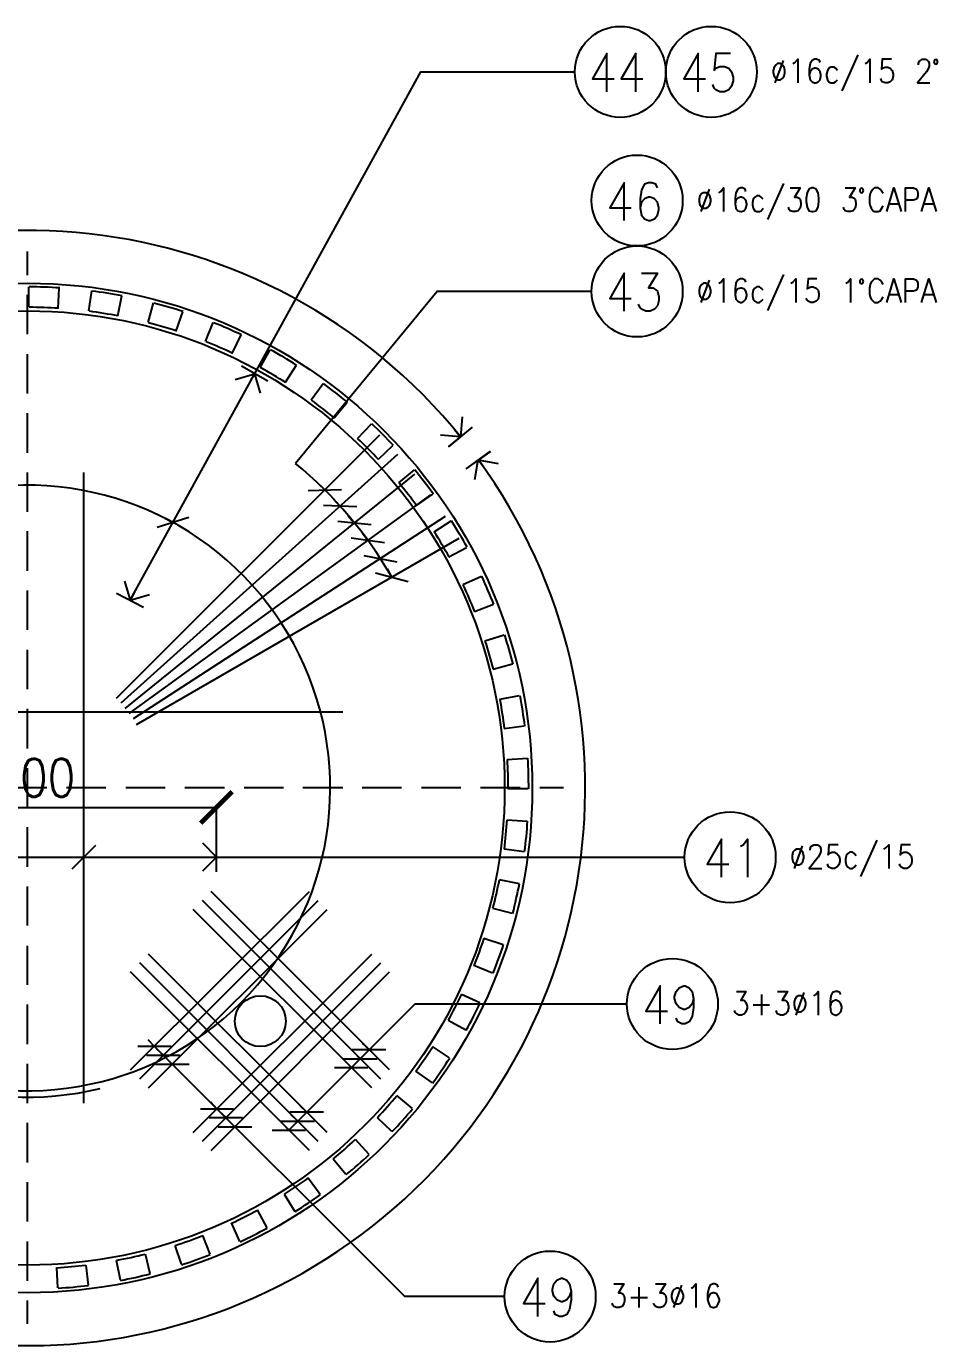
# Model space of a CAD drawing. Extents: x 157 to 1652, y -82 to 500.
# Drawn here: x 1265.4 to 1337.6, y 70.1 to 174.7 of the extents above; entities that cross this region are included whole.
import ezdxf

# ---------------------------------------------------------------- set-up
doc = ezdxf.new("R2010")
doc.units = 0
doc.header["$MEASUREMENT"] = 0
for name, color, linetype in [('Cotas', 1, 'Continuous'), ('PDF2_auxiliar', 1, 'Continuous'), ('PDF2_BARRAS-EN-VISTA-25', 5, 'Continuous'), ('PDF2_CONTORNO-ENCOFRADO-25', 2, 'Continuous'), ('PDF2_LINEAS-POS-ARMADURA', 2, 'Continuous')]:
    doc.layers.add(name, color=color, linetype=linetype)
doc.styles.add('ROMANS', font='ROMANS.SHX', dxfattribs={"width": 0.85})
doc.dimstyles.new('1.10', dxfattribs={"dimtxt": 3, "dimasz": 2.5, "dimexe": 0.18, "dimexo": 0.0625, "dimgap": 0.85, "dimtad": 1, "dimlfac": 0.1, "dimzin": 0, "dimdsep": 46, "dimtxsty": 'ROMANS', "dimblk": 'ARCHTICK', "dimcen": 0.09, "dimclrd": 256, "dimclre": 256, "dimclrt": 2, "dimadec": 0, "dimazin": 0, "dimtfac": 1, "dimtofl": 0, "dimtmove": 0, "dimatfit": 3, "dimfxl": 15, "dimfxlon": 1, "dimtolj": 1, "dimtzin": 0, "dimarcsym": 0})

# ---------------------------------------------------------------- blocks, each defined once
blk = doc.blocks.new('_ArchTick')
at = {"color": 0, "linetype": 'ByBlock', "const_width": 0.15}
blk.add_lwpolyline([(-0.5, -0.5), (0.5, 0.5)], dxfattribs=at)
blk = doc.blocks.new('*D12')
at = {"layer": 'Cotas', "lineweight": -2, "transparency": 16777216}
for p, q in [((1250.47, 108.9), (1250.47, 112.94)), ((1280.49, 108.9), (1280.49, 112.94)), ((1250.47, 112.76), (1280.49, 112.76))]:
    blk.add_line(p, q, dxfattribs=at)
at = {"layer": 'Defpoints', "color": 0, "transparency": 16777216}
for p in [(1280.49, 112.76), (1250.47, 108.84), (1280.49, 108.84)]:
    blk.add_point(p, dxfattribs=at)
at = {"layer": 'Cotas', "lineweight": -2, "transparency": 16777216, "xscale": 2.5, "yscale": 2.5, "zscale": 2.5, "rotation": 180}
blk.add_blockref('_ArchTick', (1250.47, 112.76), dxfattribs=at)
at = {"layer": 'Cotas', "lineweight": -2, "transparency": 16777216, "xscale": 2.5, "yscale": 2.5, "zscale": 2.5}
blk.add_blockref('_ArchTick', (1280.49, 112.76), dxfattribs=at)
at = {"layer": 'Cotas', "color": 2, "transparency": 16777216, "insert": (1265.48, 115.11), "char_height": 3, "attachment_point": 5, "style": 'ROMANS'}
blk.add_mtext('\\A1;3.00', dxfattribs=at)

msp = doc.modelspace()

# ---------------------------------------------------------------- linework, layer by layer
at = {"layer": 'PDF2_auxiliar', "lineweight": 25}
for points in [[(1265.496, 156.816), (1265.496, 154.942)], [(1265.496, 153.385), (1265.496, 150.273)], [(1265.496, 148.684), (1265.496, 145.571)], [(1265.496, 144.015), (1265.496, 140.87)], [(1265.496, 139.314), (1265.496, 136.201)], [(1265.496, 134.645), (1265.496, 131.5)], [(1265.496, 129.944), (1265.496, 126.831)], [(1265.496, 125.242), (1265.496, 122.13)], [(1265.496, 120.573), (1265.496, 117.429)], [(1265.496, 115.872), (1265.496, 112.759)], [(1267.052, 114.316), (1263.908, 114.316)], [(1271.722, 114.316), (1268.609, 114.316)], [(1276.423, 114.316), (1273.31, 114.316)], [(1281.124, 114.316), (1277.979, 114.316)], [(1285.793, 114.316), (1282.68, 114.316)], [(1290.494, 114.316), (1287.35, 114.316)], [(1295.164, 114.316), (1292.051, 114.316)], [(1299.865, 114.316), (1296.752, 114.316)], [(1304.566, 114.316), (1301.421, 114.316)], [(1307.996, 114.316), (1306.122, 114.316)], [(1265.496, 111.203), (1265.496, 108.058)], [(1265.496, 106.502), (1265.496, 103.389)], [(1265.496, 101.801), (1265.496, 98.688)], [(1265.496, 97.131), (1265.496, 93.987)], [(1265.496, 92.43), (1265.496, 89.317)], [(1265.496, 87.761), (1265.496, 84.616)], [(1265.496, 83.06), (1265.496, 79.947)], [(1265.496, 78.359), (1265.496, 75.246)], [(1265.496, 73.689), (1265.496, 71.815)]]:
    msp.add_lwpolyline(points, dxfattribs=at)
at = {"layer": 'PDF2_BARRAS-EN-VISTA-25', "lineweight": 25}
for points in [[(1311.427, 169.49), (1311.427, 172.507), (1310.283, 170.506), (1311.999, 170.506)], [(1313.714, 169.49), (1313.714, 172.507), (1312.57, 170.506), (1314.286, 170.506)], [(1318.669, 169.49), (1318.669, 172.507), (1317.525, 170.506), (1319.241, 170.506)], [(1321.21, 172.507), (1320.067, 172.507), (1319.94, 171.205), (1320.067, 171.364), (1320.384, 171.491), (1320.734, 171.491), (1321.083, 171.364), (1321.305, 171.078), (1321.432, 170.633), (1321.432, 170.347), (1321.305, 169.934), (1321.083, 169.649), (1320.734, 169.49), (1320.384, 169.49), (1320.067, 169.649), (1319.94, 169.776), (1319.812, 170.061)], [(1312.793, 159.293), (1312.793, 162.279), (1311.649, 160.278), (1313.364, 160.278)], [(1315.429, 161.866), (1315.302, 162.152), (1314.984, 162.279), (1314.73, 162.279), (1314.413, 162.152), (1314.158, 161.708), (1314.063, 161.009), (1314.063, 160.278), (1314.158, 159.706), (1314.413, 159.421), (1314.73, 159.293), (1314.857, 159.293), (1315.207, 159.421), (1315.429, 159.706), (1315.556, 160.151), (1315.556, 160.278), (1315.429, 160.723), (1315.207, 161.009), (1314.857, 161.136), (1314.73, 161.136), (1314.413, 161.009), (1314.158, 160.723), (1314.063, 160.278)], [(1312.793, 152.083), (1312.793, 155.101), (1311.649, 153.099), (1313.364, 153.099)], [(1314.158, 155.101), (1315.429, 155.101), (1314.73, 153.957), (1315.08, 153.957), (1315.302, 153.798), (1315.429, 153.671), (1315.556, 153.227), (1315.556, 152.941), (1315.429, 152.528), (1315.207, 152.242), (1314.857, 152.083), (1314.508, 152.083), (1314.158, 152.242), (1314.063, 152.369), (1313.936, 152.655)], [(1265.623, 152.432), (1265.623, 154.021)], [(1267.942, 152.337), (1268.037, 153.925)], [(1270.388, 152.115), (1270.61, 153.703)], [(1272.675, 151.734), (1272.992, 153.322)], [(1275.089, 151.194), (1275.502, 152.75)], [(1277.312, 150.527), (1277.82, 152.051)], [(1279.631, 149.701), (1280.235, 151.194)], [(1281.759, 148.78), (1282.458, 150.209)], [(1283.951, 147.636), (1284.745, 149.034)], [(1285.952, 146.461), (1286.81, 147.795)], [(1287.985, 145.063), (1288.938, 146.366)], [(1289.827, 143.634), (1290.844, 144.873)], [(1293.417, 142.268), (1272.548, 121.399)], [(1291.67, 142.014), (1292.781, 143.157)], [(1293.321, 140.362), (1294.465, 141.442)], [(1294.846, 140.743), (1272.929, 121.018)], [(1269.975, 89.317), (1269.975, 139.314)], [(1296.18, 139.187), (1273.246, 120.605)], [(1294.941, 138.488), (1296.18, 139.505)], [(1297.451, 137.535), (1273.564, 120.192)], [(1287.763, 137.885), (1290.399, 137.948)], [(1296.339, 136.678), (1297.641, 137.599)], [(1288.97, 136.709), (1291.606, 136.614)], [(1298.626, 135.82), (1273.882, 119.779)], [(1275.788, 134.962), (1278.297, 135.756)], [(1290.113, 135.439), (1292.75, 135.185)], [(1297.736, 134.613), (1299.102, 135.47)], [(1299.706, 134.073), (1274.136, 119.303)], [(1291.161, 134.136), (1293.798, 133.755)], [(1298.912, 132.612), (1300.309, 133.374)], [(1292.178, 132.739), (1294.782, 132.231)], [(1293.099, 131.341), (1295.672, 130.674)], [(1300.023, 130.42), (1301.485, 131.087)], [(1300.945, 128.292), (1302.438, 128.864)], [(1301.771, 125.973), (1303.295, 126.45)], [(1302.406, 123.718), (1303.962, 124.131)], [(1302.946, 121.335), (1304.502, 121.621)], [(1290.494, 120.319), (1240.466, 120.319)], [(1303.295, 119.017), (1304.883, 119.239)], [(1303.518, 116.571), (1305.137, 116.666)], [(1303.581, 114.252), (1305.201, 114.252)], [(1303.518, 111.775), (1305.106, 111.679)], [(1320.511, 107.232), (1320.511, 110.25), (1319.368, 108.249), (1321.083, 108.249)], [(1322.004, 109.678), (1322.227, 109.805), (1322.576, 110.25), (1322.576, 107.232)], [(1269.054, 107.899), (1270.928, 109.773)], [(1303.295, 109.488), (1304.883, 109.265)], [(1302.882, 107.042), (1304.47, 106.724)], [(1273.691, 91.954), (1287.858, 106.089)], [(1294.211, 91.954), (1280.076, 106.089)], [(1274.422, 91.255), (1288.557, 105.39)], [(1275.121, 90.524), (1289.255, 104.659)], [(1292.813, 90.524), (1278.646, 104.659)], [(1293.512, 91.223), (1279.377, 105.39)], [(1302.374, 104.786), (1303.93, 104.374)], [(1301.675, 102.404), (1303.2, 101.896)], [(1288.557, 86.268), (1274.422, 100.435)], [(1289.255, 86.999), (1275.121, 101.134)], [(1278.646, 86.999), (1292.813, 101.134)], [(1279.377, 86.3), (1293.512, 100.435)], [(1287.858, 85.569), (1273.691, 99.736)], [(1280.076, 85.569), (1294.211, 99.736)], [(1300.881, 100.244), (1302.374, 99.641)], [(1315.651, 95.607), (1315.651, 98.624), (1314.508, 96.623), (1316.223, 96.623)], [(1318.288, 97.608), (1318.192, 97.195), (1317.938, 96.909), (1317.621, 96.75), (1317.494, 96.75), (1317.144, 96.909), (1316.922, 97.195), (1316.795, 97.608), (1316.795, 97.767), (1316.922, 98.18), (1317.144, 98.465), (1317.494, 98.624), (1317.621, 98.624), (1317.938, 98.465), (1318.192, 98.18), (1318.288, 97.608), (1318.288, 96.909), (1318.192, 96.178), (1317.938, 95.765), (1317.621, 95.607), (1317.367, 95.607), (1317.049, 95.765), (1316.922, 96.051)], [(1299.896, 97.957), (1301.358, 97.29)], [(1298.848, 95.893), (1300.246, 95.13)], [(1274.263, 93.828), (1276.899, 93.828)], [(1274.962, 93.129), (1277.598, 93.129)], [(1291.257, 93.574), (1293.925, 93.574)], [(1297.578, 93.796), (1298.944, 92.907)], [(1275.66, 92.398), (1278.329, 92.398)], [(1289.859, 92.144), (1292.495, 92.144)], [(1290.558, 92.843), (1293.226, 92.843)], [(1296.275, 91.859), (1297.578, 90.937)], [(1294.751, 89.921), (1295.989, 88.904)], [(1279.218, 88.873), (1281.854, 88.873)], [(1279.917, 88.174), (1282.553, 88.174)], [(1285.603, 87.888), (1288.271, 87.888)], [(1286.301, 88.619), (1288.97, 88.619)], [(1293.226, 88.174), (1294.369, 87.094)], [(1280.616, 87.443), (1283.284, 87.443)], [(1284.904, 87.189), (1287.54, 87.189)], [(1291.479, 86.459), (1292.559, 85.283)], [(1289.732, 84.902), (1290.748, 83.695)], [(1287.763, 83.409), (1288.716, 82.107)], [(1285.857, 82.107), (1286.714, 80.741)], [(1283.729, 80.868), (1284.491, 79.439)], [(1281.664, 79.82), (1282.331, 78.359)], [(1279.377, 78.835), (1279.98, 77.342)], [(1277.185, 78.041), (1277.693, 76.548)], [(1270.134, 76.485), (1270.324, 74.897)], [(1272.548, 76.866), (1272.865, 75.309)], [(1274.835, 77.374), (1275.216, 75.818)], [(1267.815, 76.294), (1267.91, 74.674)], [(1305.963, 72.419), (1305.963, 75.437), (1304.82, 73.435), (1306.535, 73.435)], [(1308.6, 74.42), (1308.473, 74.007), (1308.25, 73.721), (1307.901, 73.562), (1307.806, 73.562), (1307.456, 73.721), (1307.234, 74.007), (1307.107, 74.42), (1307.107, 74.579), (1307.234, 74.992), (1307.456, 75.278), (1307.806, 75.437), (1307.901, 75.437), (1308.25, 75.278), (1308.473, 74.992), (1308.6, 74.42), (1308.6, 73.721), (1308.473, 72.991), (1308.25, 72.578), (1307.901, 72.419), (1307.679, 72.419), (1307.329, 72.578), (1307.234, 72.864)]]:
    msp.add_lwpolyline(points, dxfattribs=at)
at = {"layer": 'PDF2_BARRAS-EN-VISTA-25', "color": 4, "lineweight": 25}
for points in [[(1324.958, 171.713), (1324.831, 171.618), (1324.672, 171.427), (1324.609, 171.173), (1324.609, 170.983), (1324.672, 170.729), (1324.831, 170.538), (1324.958, 170.443), (1325.181, 170.443), (1325.308, 170.538), (1325.466, 170.729), (1325.53, 170.983), (1325.53, 171.173), (1325.466, 171.427), (1325.308, 171.618), (1325.181, 171.713)], [(1319.082, 161.485), (1318.955, 161.422), (1318.796, 161.231), (1318.732, 160.977), (1318.732, 160.786), (1318.796, 160.532), (1318.955, 160.342), (1319.082, 160.246), (1319.304, 160.246), (1319.431, 160.342), (1319.59, 160.532), (1319.654, 160.786), (1319.654, 160.977), (1319.59, 161.231), (1319.431, 161.422), (1319.304, 161.485)], [(1327.658, 161.866), (1327.436, 161.771), (1327.309, 161.485), (1327.213, 161.04), (1327.213, 160.786), (1327.309, 160.342), (1327.436, 160.056), (1327.658, 159.992), (1327.785, 159.992), (1328.008, 160.056), (1328.166, 160.342), (1328.23, 160.786), (1328.23, 161.04), (1328.166, 161.485), (1328.008, 161.771), (1327.785, 161.866)], [(1319.082, 154.307), (1318.955, 154.211), (1318.796, 154.021), (1318.732, 153.767), (1318.732, 153.576), (1318.796, 153.322), (1318.955, 153.131), (1319.082, 153.036), (1319.304, 153.036), (1319.431, 153.131), (1319.59, 153.322), (1319.654, 153.576), (1319.654, 153.767), (1319.59, 154.021), (1319.431, 154.211), (1319.304, 154.307)], [(1326.451, 109.456), (1326.324, 109.36), (1326.165, 109.202), (1326.102, 108.916), (1326.102, 108.725), (1326.165, 108.471), (1326.324, 108.28), (1326.451, 108.217), (1326.673, 108.217), (1326.832, 108.28), (1326.959, 108.471), (1327.023, 108.725), (1327.023, 108.916), (1326.959, 109.202), (1326.832, 109.36), (1326.673, 109.456)], [(1326.61, 97.83), (1326.451, 97.735), (1326.324, 97.544), (1326.261, 97.29), (1326.261, 97.1), (1326.324, 96.845), (1326.451, 96.655), (1326.61, 96.56), (1326.832, 96.56), (1326.959, 96.655), (1327.118, 96.845), (1327.182, 97.1), (1327.182, 97.29), (1327.118, 97.544), (1326.959, 97.735), (1326.832, 97.83)], [(1316.922, 74.642), (1316.763, 74.547), (1316.636, 74.388), (1316.541, 74.102), (1316.541, 73.912), (1316.636, 73.658), (1316.763, 73.467), (1316.922, 73.404), (1317.113, 73.404), (1317.271, 73.467), (1317.398, 73.658), (1317.494, 73.912), (1317.494, 74.102), (1317.398, 74.388), (1317.271, 74.547), (1317.113, 74.642)]]:
    msp.add_lwpolyline(points, close=True, dxfattribs=at)
for points in [[(1325.403, 171.967), (1324.736, 170.189)], [(1326.165, 171.713), (1326.324, 171.808), (1326.546, 172.063), (1326.546, 170.189)], [(1328.325, 171.808), (1328.262, 171.967), (1328.039, 172.063), (1327.881, 172.063), (1327.69, 171.967), (1327.531, 171.713), (1327.468, 171.269), (1327.468, 170.824), (1327.531, 170.443), (1327.69, 170.284), (1327.881, 170.189), (1327.976, 170.189), (1328.166, 170.284), (1328.325, 170.443), (1328.389, 170.729), (1328.389, 170.824), (1328.325, 171.078), (1328.166, 171.269), (1327.976, 171.364), (1327.881, 171.364), (1327.69, 171.269), (1327.531, 171.078), (1327.468, 170.824)], [(1331.311, 172.412), (1330.04, 169.553)], [(1331.883, 171.713), (1332.042, 171.808), (1332.264, 172.063), (1332.264, 170.189)], [(1333.979, 172.063), (1333.249, 172.063), (1333.185, 171.269), (1333.249, 171.364), (1333.471, 171.427), (1333.693, 171.427), (1333.884, 171.364), (1334.043, 171.173), (1334.106, 170.887), (1334.106, 170.729), (1334.043, 170.443), (1333.884, 170.284), (1333.693, 170.189), (1333.471, 170.189), (1333.249, 170.284), (1333.185, 170.379), (1333.122, 170.538)], [(1336.107, 171.618), (1336.107, 171.713), (1336.171, 171.872), (1336.266, 171.967), (1336.393, 172.063), (1336.679, 172.063), (1336.838, 171.967), (1336.901, 171.872), (1336.965, 171.713), (1336.965, 171.523), (1336.901, 171.364), (1336.743, 171.078), (1336.044, 170.189), (1337.029, 170.189)], [(1329.691, 171.173), (1329.532, 171.364), (1329.405, 171.427), (1329.183, 171.427), (1329.024, 171.364), (1328.897, 171.173), (1328.833, 170.887), (1328.833, 170.729), (1328.897, 170.443), (1329.024, 170.284), (1329.183, 170.189), (1329.405, 170.189), (1329.532, 170.284), (1329.691, 170.443)], [(1325.435, 162.216), (1324.164, 159.357)], [(1319.527, 161.771), (1318.86, 159.992)], [(1320.289, 161.485), (1320.448, 161.58), (1320.67, 161.866), (1320.67, 159.992)], [(1322.449, 161.58), (1322.385, 161.771), (1322.163, 161.866), (1322.004, 161.866), (1321.814, 161.771), (1321.655, 161.485), (1321.591, 161.04), (1321.591, 160.596), (1321.655, 160.246), (1321.814, 160.056), (1322.004, 159.992), (1322.099, 159.992), (1322.29, 160.056), (1322.449, 160.246), (1322.512, 160.532), (1322.512, 160.596), (1322.449, 160.882), (1322.29, 161.04), (1322.099, 161.136), (1322.004, 161.136), (1321.814, 161.04), (1321.655, 160.882), (1321.591, 160.596)], [(1323.815, 160.977), (1323.656, 161.136), (1323.529, 161.231), (1323.306, 161.231), (1323.148, 161.136), (1323.021, 160.977), (1322.957, 160.691), (1322.957, 160.532), (1323.021, 160.246), (1323.148, 160.056), (1323.306, 159.992), (1323.529, 159.992), (1323.656, 160.056), (1323.815, 160.246)], [(1325.943, 161.866), (1326.737, 161.866), (1326.292, 161.136), (1326.515, 161.136), (1326.673, 161.04), (1326.737, 160.977), (1326.801, 160.691), (1326.801, 160.532), (1326.737, 160.246), (1326.578, 160.056), (1326.388, 159.992), (1326.165, 159.992), (1325.943, 160.056), (1325.879, 160.151), (1325.816, 160.342)], [(1330.295, 161.866), (1331.089, 161.866), (1330.644, 161.136), (1330.866, 161.136), (1331.025, 161.04), (1331.089, 160.977), (1331.152, 160.691), (1331.152, 160.532), (1331.089, 160.246), (1330.93, 160.056), (1330.739, 159.992), (1330.517, 159.992), (1330.295, 160.056), (1330.231, 160.151), (1330.168, 160.342)], [(1333.312, 161.422), (1333.217, 161.58), (1333.09, 161.771), (1332.931, 161.866), (1332.645, 161.866), (1332.518, 161.771), (1332.359, 161.58), (1332.296, 161.422), (1332.232, 161.136), (1332.232, 160.691), (1332.296, 160.437), (1332.359, 160.246), (1332.518, 160.056), (1332.645, 159.992), (1332.931, 159.992), (1333.09, 160.056), (1333.217, 160.246), (1333.312, 160.437)], [(1333.598, 159.992), (1334.17, 161.866), (1334.742, 159.992)], [(1335.091, 159.992), (1335.091, 161.866), (1335.726, 161.866), (1335.949, 161.771), (1336.012, 161.676), (1336.076, 161.485), (1336.076, 161.231), (1336.012, 161.04), (1335.949, 160.977), (1335.726, 160.882), (1335.091, 160.882)], [(1336.362, 159.992), (1336.933, 161.866), (1337.505, 159.992)], [(1333.789, 160.596), (1334.519, 160.596)], [(1336.584, 160.596), (1337.314, 160.596)], [(1325.435, 155.005), (1324.164, 152.147)], [(1319.527, 154.561), (1318.86, 152.782)], [(1320.289, 154.307), (1320.448, 154.402), (1320.67, 154.656), (1320.67, 152.782)], [(1322.449, 154.402), (1322.385, 154.561), (1322.163, 154.656), (1322.004, 154.656), (1321.814, 154.561), (1321.655, 154.307), (1321.591, 153.862), (1321.591, 153.417), (1321.655, 153.036), (1321.814, 152.877), (1322.004, 152.782), (1322.099, 152.782), (1322.29, 152.877), (1322.449, 153.036), (1322.512, 153.322), (1322.512, 153.417), (1322.449, 153.671), (1322.29, 153.862), (1322.099, 153.925), (1322.004, 153.925), (1321.814, 153.862), (1321.655, 153.671), (1321.591, 153.417)], [(1323.815, 153.767), (1323.656, 153.925), (1323.529, 154.021), (1323.306, 154.021), (1323.148, 153.925), (1323.021, 153.767), (1322.957, 153.481), (1322.957, 153.322), (1323.021, 153.036), (1323.148, 152.877), (1323.306, 152.782), (1323.529, 152.782), (1323.656, 152.877), (1323.815, 153.036)], [(1326.006, 154.307), (1326.165, 154.402), (1326.388, 154.656), (1326.388, 152.782)], [(1328.071, 154.656), (1327.372, 154.656), (1327.309, 153.862), (1327.372, 153.925), (1327.595, 154.021), (1327.785, 154.021), (1328.008, 153.925), (1328.166, 153.767), (1328.23, 153.481), (1328.23, 153.322), (1328.166, 153.036), (1328.008, 152.877), (1327.785, 152.782), (1327.595, 152.782), (1327.372, 152.877), (1327.309, 152.972), (1327.213, 153.131)], [(1330.358, 154.307), (1330.517, 154.402), (1330.739, 154.656), (1330.739, 152.782)], [(1333.312, 154.211), (1333.217, 154.402), (1333.09, 154.561), (1332.931, 154.656), (1332.645, 154.656), (1332.518, 154.561), (1332.359, 154.402), (1332.296, 154.211), (1332.232, 153.925), (1332.232, 153.481), (1332.296, 153.227), (1332.359, 153.036), (1332.518, 152.877), (1332.645, 152.782), (1332.931, 152.782), (1333.09, 152.877), (1333.217, 153.036), (1333.312, 153.227)], [(1333.598, 152.782), (1334.17, 154.656), (1334.742, 152.782)], [(1335.091, 152.782), (1335.091, 154.656), (1335.726, 154.656), (1335.949, 154.561), (1336.012, 154.465), (1336.076, 154.307), (1336.076, 154.021), (1336.012, 153.862), (1335.949, 153.767), (1335.726, 153.671), (1335.091, 153.671)], [(1336.362, 152.782), (1336.933, 154.656), (1337.505, 152.782)], [(1333.789, 153.417), (1334.519, 153.417)], [(1336.584, 153.417), (1337.314, 153.417)], [(1327.531, 109.36), (1327.531, 109.456), (1327.595, 109.646), (1327.69, 109.71), (1327.817, 109.805), (1328.103, 109.805), (1328.23, 109.71), (1328.325, 109.646), (1328.389, 109.456), (1328.389, 109.265), (1328.325, 109.106), (1328.166, 108.82), (1327.468, 107.931), (1328.452, 107.931)], [(1329.755, 109.805), (1329.024, 109.805), (1328.96, 109.011), (1329.024, 109.106), (1329.246, 109.202), (1329.469, 109.202), (1329.659, 109.106), (1329.818, 108.916), (1329.882, 108.662), (1329.882, 108.471), (1329.818, 108.217), (1329.659, 108.026), (1329.469, 107.931), (1329.246, 107.931), (1329.024, 108.026), (1328.96, 108.122), (1328.897, 108.28)], [(1332.804, 110.155), (1331.533, 107.296)], [(1333.376, 109.456), (1333.535, 109.551), (1333.757, 109.805), (1333.757, 107.931)], [(1335.472, 109.805), (1334.742, 109.805), (1334.678, 109.011), (1334.742, 109.106), (1334.964, 109.202), (1335.186, 109.202), (1335.377, 109.106), (1335.536, 108.916), (1335.599, 108.662), (1335.599, 108.471), (1335.536, 108.217), (1335.377, 108.026), (1335.186, 107.931), (1334.964, 107.931), (1334.742, 108.026), (1334.678, 108.122), (1334.614, 108.28)], [(1326.896, 109.71), (1326.261, 107.931)], [(1331.184, 108.916), (1331.025, 109.106), (1330.898, 109.202), (1330.676, 109.202), (1330.517, 109.106), (1330.39, 108.916), (1330.326, 108.662), (1330.326, 108.471), (1330.39, 108.217), (1330.517, 108.026), (1330.676, 107.931), (1330.898, 107.931), (1331.025, 108.026), (1331.184, 108.217)], [(1321.687, 98.18), (1322.449, 98.18), (1322.036, 97.481), (1322.258, 97.481), (1322.385, 97.385), (1322.449, 97.29), (1322.544, 97.004), (1322.544, 96.845), (1322.449, 96.56), (1322.322, 96.401), (1322.099, 96.305), (1321.877, 96.305), (1321.687, 96.401), (1321.591, 96.496), (1321.528, 96.655)], [(1323.688, 97.925), (1323.688, 96.305)], [(1324.958, 98.18), (1325.752, 98.18), (1325.308, 97.481), (1325.53, 97.481), (1325.689, 97.385), (1325.752, 97.29), (1325.816, 97.004), (1325.816, 96.845), (1325.752, 96.56), (1325.594, 96.401), (1325.403, 96.305), (1325.181, 96.305), (1324.958, 96.401), (1324.895, 96.496), (1324.831, 96.655)], [(1327.023, 98.084), (1326.388, 96.305)], [(1327.817, 97.83), (1327.976, 97.925), (1328.166, 98.18), (1328.166, 96.305)], [(1329.977, 97.925), (1329.882, 98.084), (1329.691, 98.18), (1329.532, 98.18), (1329.31, 98.084), (1329.183, 97.83), (1329.119, 97.385), (1329.119, 96.941), (1329.183, 96.56), (1329.31, 96.401), (1329.532, 96.305), (1329.596, 96.305), (1329.818, 96.401), (1329.977, 96.56), (1330.04, 96.845), (1330.04, 96.941), (1329.977, 97.195), (1329.818, 97.385), (1329.596, 97.481), (1329.532, 97.481), (1329.31, 97.385), (1329.183, 97.195), (1329.119, 96.941)], [(1323.021, 97.1), (1324.323, 97.1)], [(1311.967, 74.992), (1312.761, 74.992), (1312.348, 74.293), (1312.539, 74.293), (1312.697, 74.198), (1312.761, 74.102), (1312.824, 73.848), (1312.824, 73.658), (1312.761, 73.404), (1312.634, 73.213), (1312.411, 73.118), (1312.189, 73.118), (1311.967, 73.213), (1311.903, 73.308), (1311.84, 73.467)], [(1313.968, 74.738), (1313.968, 73.118)], [(1315.27, 74.992), (1316.064, 74.992), (1315.62, 74.293), (1315.842, 74.293), (1315.969, 74.198), (1316.064, 74.102), (1316.128, 73.848), (1316.128, 73.658), (1316.064, 73.404), (1315.905, 73.213), (1315.683, 73.118), (1315.493, 73.118), (1315.27, 73.213), (1315.207, 73.308), (1315.111, 73.467)], [(1317.335, 74.897), (1316.7, 73.118)], [(1318.129, 74.642), (1318.256, 74.738), (1318.478, 74.992), (1318.478, 73.118)], [(1320.257, 74.738), (1320.194, 74.897), (1319.971, 74.992), (1319.844, 74.992), (1319.622, 74.897), (1319.495, 74.642), (1319.4, 74.198), (1319.4, 73.753), (1319.495, 73.404), (1319.622, 73.213), (1319.844, 73.118), (1319.908, 73.118), (1320.13, 73.213), (1320.257, 73.404), (1320.352, 73.658), (1320.352, 73.753), (1320.257, 74.007), (1320.13, 74.198), (1319.908, 74.293), (1319.844, 74.293), (1319.622, 74.198), (1319.495, 74.007), (1319.4, 73.753)], [(1313.333, 73.912), (1314.635, 73.912)]]:
    msp.add_lwpolyline(points, dxfattribs=at)
at = {"layer": 'PDF2_BARRAS-EN-VISTA-25', "color": 2, "lineweight": 25}
for points in [[(1288.557, 138.425), (1289.097, 137.916)], [(1289.764, 137.186), (1290.272, 136.646)], [(1276.391, 135.693), (1277.058, 135.343)], [(1290.939, 135.883), (1291.415, 135.312)], [(1292.051, 134.518), (1292.495, 133.946)], [(1293.067, 133.12), (1293.48, 132.485)], [(1294.02, 131.659), (1294.401, 130.992)], [(1269.244, 108.82), (1269.975, 108.82)], [(1275.057, 94.368), (1275.565, 93.828)], [(1275.756, 93.637), (1276.296, 93.129)], [(1291.352, 93.383), (1291.892, 92.843)], [(1292.051, 94.082), (1292.591, 93.574)], [(1276.455, 92.938), (1276.995, 92.398)], [(1290.653, 92.684), (1291.193, 92.144)], [(1280.012, 89.413), (1280.52, 88.873)], [(1287.096, 89.127), (1287.636, 88.619)], [(1280.711, 88.682), (1281.251, 88.174)], [(1281.41, 87.983), (1281.95, 87.443)], [(1286.397, 88.428), (1286.937, 87.888)], [(1285.698, 87.729), (1286.238, 87.189)]]:
    msp.add_lwpolyline(points, dxfattribs=at)
at = {"layer": 'PDF2_BARRAS-EN-VISTA-25', "color": 4, "lineweight": 25}
for centre in [(1312.491, 171.062), (1319.701, 171.062), (1313.825, 160.866), (1313.825, 153.655), (1321.194, 108.805), (1316.62, 97.179), (1306.932, 73.991)]:
    msp.add_circle(centre, 3.605, dxfattribs=at)
at = {"layer": 'PDF2_BARRAS-EN-VISTA-25', "lineweight": 25}
for centre, radius, start, end in [((1265.512, 114.3), 39.72, 86.30306, 89.79127), ((1265.512, 114.299), 39.721, 79.10714, 82.59524), ((1265.512, 114.299), 39.722, 71.90554, 75.39362), ((1265.512, 114.297), 38.104, 86.30326, 89.79114), ((1265.512, 114.298), 38.103, 79.10714, 82.59514), ((1265.512, 114.3), 38.101, 71.90548, 75.39364), ((1265.512, 114.3), 39.721, 64.70391, 68.1921), ((1265.511, 114.298), 38.103, 64.70413, 68.19209), ((1265.512, 114.299), 39.721, 57.5024, 60.99602), ((1265.513, 114.301), 38.1, 57.50239, 60.99616), ((1265.512, 114.299), 39.721, 50.30644, 53.79455), ((1265.511, 114.299), 38.102, 50.30639, 53.79448), ((1265.512, 114.3), 39.721, 43.10485, 46.59302), ((1265.512, 114.3), 38.101, 43.1048, 46.59296), ((1265.511, 114.299), 39.722, 35.90332, 39.39141), ((1265.512, 114.3), 23.998, 254.99817, 180), ((1265.512, 114.3), 38.101, 35.90334, 39.39151), ((1265.511, 114.299), 39.722, 28.70735, 32.19538), ((1265.512, 114.3), 38.1, 28.7073, 32.1955), ((1265.511, 114.299), 39.722, 21.50582, 24.99385), ((1265.514, 114.301), 38.099, 21.50563, 24.99399), ((1265.512, 114.3), 24.506, 151.37512, 283.62854), ((1265.515, 114.301), 38.098, 14.30406, 17.79252), ((1265.512, 114.3), 39.721, 14.30426, 17.79243), ((1265.511, 114.3), 38.102, 7.1027, 10.59627), ((1265.512, 114.3), 39.721, 7.10269, 10.59637), ((1265.512, 114.3), 38.101, 359.90661, 3.39481), ((1265.512, 114.3), 39.72, 359.90656, 3.39476), ((1265.512, 114.3), 38.101, 352.70506, 356.19319), ((1265.513, 114.3), 39.72, 352.70501, 356.19323), ((1265.513, 114.299), 38.1, 345.50352, 348.99179), ((1265.512, 114.3), 39.721, 345.50353, 348.99172), ((1265.514, 114.299), 38.099, 338.30195, 341.79577), ((1265.512, 114.3), 39.721, 338.30206, 341.79569), ((1265.514, 114.299), 38.099, 331.10586, 334.5942), ((1265.513, 114.299), 39.72, 331.10589, 334.59414), ((1265.512, 114.3), 38.101, 323.90437, 327.39255), ((1265.513, 114.299), 39.719, 323.90436, 327.39267), ((1265.513, 114.299), 38.1, 316.70283, 320.1911), ((1265.513, 114.298), 39.719, 316.70277, 320.1911), ((1265.512, 114.3), 38.101, 309.50684, 312.99501), ((1265.512, 114.3), 39.721, 309.50688, 312.99499), ((1265.512, 114.3), 38.101, 302.30527, 305.79343), ((1265.513, 114.299), 39.72, 302.30524, 305.7935), ((1265.512, 114.299), 38.1, 295.10373, 298.59197), ((1265.512, 114.301), 38.102, 287.90227, 291.39582), ((1265.512, 114.3), 39.722, 295.10386, 298.59196), ((1265.512, 114.3), 38.101, 273.50457, 276.99274), ((1265.512, 114.298), 38.1, 280.70609, 284.19437), ((1265.513, 114.297), 39.718, 287.90208, 291.39601), ((1265.512, 114.301), 39.723, 280.70624, 284.19425), ((1265.512, 114.3), 39.721, 273.50464, 276.99278)]:
    msp.add_arc(centre, radius, start, end, dxfattribs=at)
at = {"layer": 'PDF2_BARRAS-EN-VISTA-25', "color": 4, "lineweight": 25}
for points in [[(1337.489, 172.031), (1337.41, 172.031), (1337.346, 171.953), (1337.346, 171.856)], [(1337.346, 171.856), (1337.346, 171.76), (1337.41, 171.681), (1337.489, 171.681)], [(1337.632, 171.856), (1337.632, 171.953), (1337.568, 172.031), (1337.489, 172.031)], [(1337.489, 171.681), (1337.568, 171.681), (1337.632, 171.76), (1337.632, 171.856)], [(1331.613, 161.835), (1331.534, 161.835), (1331.47, 161.756), (1331.47, 161.66)], [(1331.47, 161.66), (1331.47, 161.563), (1331.534, 161.485), (1331.613, 161.485)], [(1331.756, 161.66), (1331.756, 161.756), (1331.692, 161.835), (1331.613, 161.835)], [(1331.613, 161.485), (1331.692, 161.485), (1331.756, 161.563), (1331.756, 161.66)], [(1331.613, 154.624), (1331.534, 154.624), (1331.47, 154.546), (1331.47, 154.449)], [(1331.47, 154.449), (1331.47, 154.353), (1331.534, 154.275), (1331.613, 154.275)], [(1331.756, 154.449), (1331.756, 154.546), (1331.692, 154.624), (1331.613, 154.624)], [(1331.613, 154.275), (1331.692, 154.275), (1331.756, 154.353), (1331.756, 154.449)]]:
    msp.add_open_spline(points, degree=3, dxfattribs=at)
at = {"layer": 'PDF2_CONTORNO-ENCOFRADO-25', "lineweight": 25}
for centre, radius in [((1265.512, 114.3), 40.007), ((1265.512, 114.3), 37.815), ((1283.967, 95.813), 2.017)]:
    msp.add_circle(centre, radius, dxfattribs=at)
at = {"layer": 'PDF2_LINEAS-POS-ARMADURA', "lineweight": 25}
for points in [[(1274.009, 129.816), (1273.659, 129.181), (1296.688, 171.078), (1308.886, 171.078)], [(1286.746, 140.044), (1297.991, 153.671), (1310.22, 153.671)], [(1284.554, 146.556), (1282.49, 147.731)], [(1283.157, 146.493), (1283.506, 147.128)], [(1300.754, 142.903), (1298.912, 141.379), (1300.754, 142.871)], [(1299.356, 142.713), (1299.833, 142.141)], [(1302.215, 140.966), (1300.246, 139.6)], [(1300.278, 139.6), (1302.215, 140.997)], [(1301.675, 139.695), (1301.231, 140.299)], [(1274.708, 128.609), (1272.579, 129.721)], [(1280.489, 107.645), (1280.489, 110.028)], [(1251.234, 108.82), (1250.472, 108.82), (1317.589, 108.82)], [(1279.726, 108.82), (1280.489, 108.82)], [(1286.238, 87.189), (1296.244, 97.195), (1313.015, 97.195)], [(1275.565, 93.828), (1295.386, 74.007), (1303.327, 74.007)]]:
    msp.add_lwpolyline(points, dxfattribs=at)
at = {"layer": 'PDF2_LINEAS-POS-ARMADURA', "color": 4, "lineweight": 25}
for points in [[(1281.982, 146.683), (1283.506, 147.128), (1283.951, 145.603)], [(1299.96, 143.729), (1299.833, 142.141), (1298.245, 142.268)], [(1300.976, 138.742), (1301.231, 140.299), (1302.819, 140.013)], [(1273.215, 130.706), (1273.659, 129.181), (1275.184, 129.626)], [(1279.377, 109.964), (1280.489, 108.82), (1279.377, 107.709)]]:
    msp.add_lwpolyline(points, dxfattribs=at)
at = {"layer": 'PDF2_LINEAS-POS-ARMADURA', "lineweight": 25}
for radius, start, end in [(44.2, 39.00147, 36.00219), (33.368, 29.99818, 50.44373)]:
    msp.add_arc((1265.512, 114.3), radius, start, end, dxfattribs=at)

# ---------------------------------------------------------------- dimensions: what is measured, and where the dimension line sits
at = {"layer": 'Cotas'}
dim = msp.add_linear_dim(base=(1280.489, 112.757), p1=(1250.472, 108.836), p2=(1280.489, 108.836), dimstyle='1.10', dxfattribs=at)
dim.commit()
dim.dimension.update_dxf_attribs({"geometry": '*D12', "text_midpoint": (1265.48, 115.107)})

doc.saveas('drawing.dxf')
